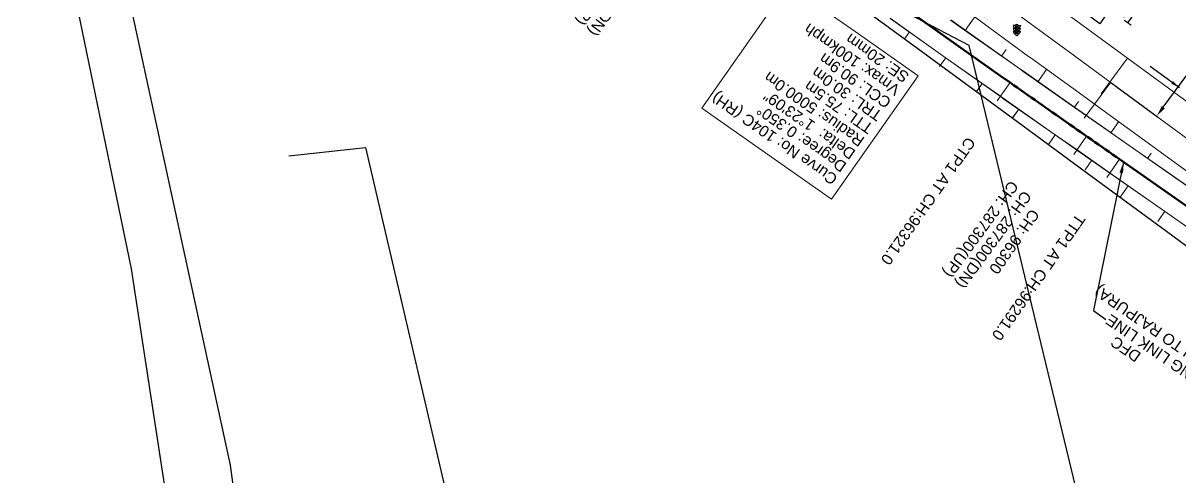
# Model space of a CAD drawing. Header units: metres. Extents: x 644418 to 1306172, y 3366650 to 6747308.
# Drawn here: x 654764.5 to 655024.1, y 3372131.3 to 3372233.1 of the extents above; entities that cross this region are included whole.
import ezdxf
from ezdxf.enums import TextEntityAlignment as Align

# ---------------------------------------------------------------- set-up
doc = ezdxf.new("R2010")
doc.units = ezdxf.units.M
doc.header["$MEASUREMENT"] = 0
doc.linetypes.add('CENTER', pattern=[2, 1.25, -0.25, 0.25, -0.25])
doc.layers.get('Defpoints').update_dxf_attribs({"lineweight": 0})
for name, color, linetype in [('C-ROAD-CNTR-N', 92, 'Continuous'), ('DFCC Boundary', 6, 'CENTER'), ('PROPOSED DFCC FORMATION LINE', 187, 'Continuous'), ('PROPOSED FORMATION LINE - Connecting line', 187, 'Continuous'), ('RIVER_TOP', 5, 'Continuous'), ('Side Details', 251, 'Continuous'), ('SIGNAL_POST', 8, 'Continuous'), ('TROLLEY_STAND', 7, 'Continuous'), ('WATER_LOGGED_AREA', 5, 'Continuous')]:
    doc.layers.add(name, color=color, linetype=linetype)
for name, color, linetype, lineweight in [('Existing Chainage', 7, 'Continuous', 0), ('Existing IR Track', 143, 'Continuous', 0), ('flow direction', 7, 'Continuous', 0), ('OHE MAST', 8, 'Continuous', 0), ('Prop TPTC Connecting line', 10, 'Continuous', 0), ('PROP-DFC Connecting line', 1, 'Continuous', 0), ('Proposed Chainages Connecting line', 10, 'Continuous', 0), ('Proposed Curve_Details Connecting line', 10, 'Continuous', 0), ('PROPOSED DFC TRACK', 1, 'Continuous', 0), ('PROPOSED DFCC TOE LINE - Connecting line', 239, 'Continuous', 0), ('PROPOSED DFCC TOE SLOPES - Connecting line', 239, 'Continuous', 0), ('PROPOSED RETAINING WALL', 154, 'Continuous', 30)]:
    doc.layers.add(name, color=color, linetype=linetype, lineweight=lineweight)
doc.styles.get("Standard").update_dxf_attribs({"font": 'arial.ttf'})
doc.styles.add('Style-Arial', font='arial.ttf')
doc.dimstyles.new('DIM', dxfattribs={"dimtxt": 2.5, "dimasz": 2.5, "dimexe": 0.18, "dimexo": 0.0625, "dimgap": 0.09, "dimtad": 0, "dimtih": 1, "dimtoh": 1, "dimdec": 3, "dimzin": 0, "dimdsep": 46, "dimtxsty": 'Standard', "dimcen": 0.09, "dimadec": 0, "dimazin": 0, "dimtfac": 1, "dimtdec": 3, "dimtofl": 0, "dimtmove": 0, "dimatfit": 3, "dimfxl": 1, "dimtolj": 1, "dimtzin": 0, "dimarcsym": 0})
doc.dimstyles.new('ISO-25', dxfattribs={"dimtxt": 2.5, "dimasz": 2.5, "dimexe": 1.25, "dimexo": 0.625, "dimtad": 1, "dimtxsty": 'Standard', "dimcen": 2.5, "dimadec": 0, "dimazin": 0, "dimtfac": 1, "dimtmove": 0, "dimatfit": 3, "dimfxl": 1, "dimarcsym": 0})

# ---------------------------------------------------------------- blocks, each defined once
blk = doc.blocks.new('SIG')
for color, points in [(1, [(-0.22, 0.42, 0.180295), (-0.01, 0.33, -0.00255), (0.01, 0.33, -0.00255), (0.02, 0.33, 0.180295), (0.23, 0.42, -0.002654), (0.25, 0.44, 0.184495), (0.33, 0.65, 1.000001), (-0.32, 0.65, 0.184495), (-0.24, 0.44, -0.002654)]), (2, [(0.23, -0.23, -0.002654), (0.25, -0.21, 0.184495), (0.33, 0.01, 1.000001), (-0.32, 0.01, 0.184495), (-0.24, -0.21, -0.002654), (-0.22, -0.23, 0.180295), (-0.01, -0.32, -0.00255), (0.01, -0.32, -0.00255), (0.02, -0.32, 0.180295)]), (3, [(0.23, -0.88, -0.002654), (0.25, -0.86, 0.184495), (0.33, -0.64, 1.000001), (-0.32, -0.64, 0.184495), (-0.24, -0.86, -0.002654), (-0.22, -0.88, 0.395599)])]:
    blk.add_hatch(color=color).paths.add_polyline_path(points)
for p, q in [((-0.31, 0.98), (-0.32, -0.9)), ((0.33, -0.9), (0.32, 0.98))]:
    blk.add_line(p, q)
for points in [[(-0.31, 0.98), (-0.81, 0.98, 0.198758), (-0.42, 0.41, 0.003814), (-0.31, 0.39, 0.003814)], [(-0.31, 0.33), (-0.81, 0.33, 0.198758), (-0.42, -0.23, 0.003727), (-0.32, -0.26, 0.003727)], [(0.32, 0.98), (0.82, 0.98, -0.198758), (0.44, 0.41, -0.003814), (0.32, 0.39, -0.003814)], [(0.32, 0.33), (0.82, 0.33, -0.198758), (0.44, -0.23, -0.003727), (0.33, -0.26, -0.003727)], [(-0.32, -0.32), (-0.81, -0.32, 0.198758), (-0.42, -0.88, 0.003639), (-0.32, -0.9)], [(0.33, -0.32), (0.82, -0.32, -0.198758), (0.44, -0.88, -0.003639), (0.33, -0.9)]]:
    blk.add_lwpolyline(points, format="xyb")
for centre, radius, start, end in [((0.01, 0.91), 0.324, 12.4049, 167.5951), ((0.01, 0.81), 0.357, 27.7578, 152.2422), ((0.01, -0.9), 0.324, 181.4572, 358.5428)]:
    blk.add_arc(centre, radius, start, end)
blk = doc.blocks.new('OHE MAST')
h = blk.add_hatch(color=256)
edge = h.paths.add_edge_path()
edge.add_arc((0, 0), 0.514, 0, 360)
at = {"const_width": 0.01, "flags": 128}
for points in [[(1.5, 3.5), (1.5, 2), (-1.5, 2), (-1.5, 3.5)], [(0, 2), (0, 0)]]:
    blk.add_lwpolyline(points, dxfattribs=at)
blk.add_circle((0, 0), 0.514)
blk = doc.blocks.new('*D1843')
at = {"layer": 'Defpoints', "color": 0, "linetype": 'Continuous', "ltscale": 0.5, "transparency": 16777216}
for p in [(655087.35, 3372327.28), (655008.55, 3372219.83), (655018.91, 3372212.23)]:
    blk.add_point(p, dxfattribs=at)
at = {"layer": 'DFCC Boundary', "color": 0, "linetype": 'Continuous', "lineweight": -2, "ltscale": 0.5, "transparency": 16777216}
for p, q in [((655087.4, 3372327.24), (655097.85, 3372319.58)), ((655096.23, 3372317.67), (655059.17, 3372267.13)), ((655020.39, 3372214.24), (655057.55, 3372264.93)), ((655008.6, 3372219.79), (655019.05, 3372212.12))]:
    blk.add_line(p, q, dxfattribs=at)
at = {"layer": 'DFCC Boundary', "color": 0, "linetype": 'Continuous', "ltscale": 0.5, "transparency": 16777216}
for points in [[(655095.89, 3372317.91), (655096.56, 3372317.42), (655097.71, 3372319.68)], [(655020.05, 3372214.49), (655020.72, 3372214), (655018.91, 3372212.23)]]:
    blk.add_solid(points, dxfattribs=at)
at = {"layer": 'DFCC Boundary', "color": 0, "linetype": 'Continuous', "ltscale": 0.5, "transparency": 16777216, "insert": (655058.36, 3372266.03), "char_height": 2.5, "attachment_point": 5, "rotation": 145}
blk.add_mtext('\\A1;133.249 m', dxfattribs=at)

msp = doc.modelspace()

# ---------------------------------------------------------------- linework, layer by layer
at = {"layer": 'C-ROAD-CNTR-N', "color": 4, "linetype": 'Continuous', "lineweight": 50, "flags": 128}
msp.add_lwpolyline([(654986.0019, 3372219.7538, -0.00454682), (654912.093, 3372272.7308)], format="xyb", dxfattribs=at)
for points in [[(655010.5774, 3372202.5479), (655009.7841, 3372203.1021), (655008.9908, 3372203.6564), (655008.1975, 3372204.2106), (655007.4042, 3372204.7649), (655006.6109, 3372205.3192), (655005.8176, 3372205.8735), (655005.0244, 3372206.4278), (655004.2312, 3372206.9822), (655003.438, 3372207.5366), (655002.6448, 3372208.0911), (655001.8517, 3372208.6456), (655001.0586, 3372209.2001), (655000.2656, 3372209.7548), (654999.4726, 3372210.3095), (654998.6796, 3372210.8642), (654997.8868, 3372211.4191), (654997.0939, 3372211.974), (654996.3011, 3372212.529), (654995.5084, 3372213.084), (654994.7158, 3372213.6392), (654993.9232, 3372214.1945), (654993.1307, 3372214.7499), (654992.3382, 3372215.3054), (654991.5459, 3372215.861), (654990.7536, 3372216.4167), (654989.9614, 3372216.9726), (654989.1693, 3372217.5285), (654988.3773, 3372218.0846), (654987.5854, 3372218.6409), (654986.7936, 3372219.1973), (654986.0019, 3372219.7538)], [(655101.2685, 3372139.1877), (655010.5774, 3372202.5479)]]:
    msp.add_lwpolyline(points, dxfattribs=at)
at = {"layer": 'Existing Chainage', "color": 0, "linetype": 'Continuous', "lineweight": 13, "flags": 128}
for points in [[(655006.4113, 3372217.2183), (655012.3264, 3372225.2813)], [(655002.635, 3372211.7611), (655008.5485, 3372219.8252)]]:
    msp.add_lwpolyline(points, dxfattribs=at)
at = {"layer": 'Existing IR Track', "flags": 128}
for points in [[(654754.1037, 3372414.8497), (654773.0735, 3372400.8919), (654783.9879, 3372392.8491), (654795.2087, 3372384.5806), (654808.6193, 3372374.7671), (654821.6928, 3372365.2025), (654834.4372, 3372355.9055), (654846.7137, 3372346.949), (654862.611, 3372335.259), (654877.7443, 3372324.1307), (654894.3501, 3372311.9253), (654909.7502, 3372300.606), (654923.4048, 3372290.5639), (654936.3891, 3372281.0149), (654944.1345, 3372275.3551), (654956.9977, 3372265.9349), (654968.2816, 3372257.6528), (654980.9211, 3372248.3148), (655003.4473, 3372231.7951), (655020.4332, 3372219.3339), (655036.6726, 3372207.4204)], [(654749.8676, 3372409.9067), (654768.5288, 3372396.1525), (654779.7739, 3372387.9298), (654790.5757, 3372380.0314), (654804.381, 3372369.8277), (654817.7838, 3372359.9206), (654830.1286, 3372350.8829), (654842.1417, 3372342.0883), (654858.2941, 3372330.2226), (654874.1829, 3372318.5503), (654890.0426, 3372306.9001), (654905.8021, 3372295.3233), (654919.0865, 3372285.5279), (654932.2805, 3372275.7991), (654940.1907, 3372269.9632), (654953.1596, 3372260.4861), (654964.1223, 3372252.4424), (654976.8437, 3372243.1067), (654999.3454, 3372226.5744), (655016.1039, 3372214.2844), (655032.6442, 3372202.1544)]]:
    msp.add_lwpolyline(points, dxfattribs=at)
at = {"layer": 'Prop TPTC Connecting line', "lineweight": 0, "flags": 128}
for points in [[(654986.0018, 3372219.7539), (654983.1259, 3372215.6637)], [(655010.5773, 3372202.5479), (655007.7137, 3372198.4492)]]:
    msp.add_lwpolyline(points, dxfattribs=at)
at = {"layer": 'PROP-DFC Connecting line', "color": 12, "linetype": 'Continuous', "lineweight": 0, "flags": 128}
msp.add_lwpolyline([(655101.2687, 3372139.1876), (655010.5773, 3372202.5479), (655007.5032, 3372204.6957), (655004.4294, 3372206.8437), (655001.3559, 3372208.9923), (654998.2831, 3372211.1417), (654995.2111, 3372213.2923), (654992.14, 3372215.4443), (654989.0702, 3372217.5981), (654986.0018, 3372219.7539, -0.00454681), (654912.0931, 3372272.7307), (654909.066, 3372274.9441), (654906.0403, 3372277.1595), (654903.016, 3372279.3766), (654899.9926, 3372281.5951), (654896.9701, 3372283.8147), (654893.9482, 3372286.0352), (654890.9267, 3372288.2562), (654887.9054, 3372290.4776), (654631.1002, 3372479.295)], format="xyb", dxfattribs=at)
at = {"layer": 'Proposed Chainages Connecting line', "lineweight": 0, "flags": 128}
msp.add_lwpolyline([(655000.3165, 3372203.6181), (655003.1812, 3372207.7161)], dxfattribs=at)
at = {"layer": 'Proposed Curve_Details Connecting line'}
msp.add_lwpolyline([(654951.1911, 3372231.2187), (654965.3294, 3372221.319), (654945.9234, 3372193.6044), (654916.7767, 3372214.0131), (654936.1827, 3372241.7277), (654951.1911, 3372231.2187)], dxfattribs=at)
at = {"layer": 'PROPOSED DFCC FORMATION LINE', "lineweight": 0, "flags": 128}
msp.add_lwpolyline([(655038.1187, 3372187.8811), (655021.7235, 3372199.3353), (655012.725, 3372205.622), (655005.3297, 3372210.7896), (655000.4331, 3372214.2142), (654988.9575, 3372222.26), (654988.1587, 3372222.8215), (654975.7831, 3372231.551), (654972.6298, 3372233.7842)], dxfattribs=at)
at = {"layer": 'PROPOSED DFCC TOE LINE - Connecting line', "lineweight": 0, "flags": 128}
msp.add_lwpolyline([(654953.0484, 3372254.9221), (654954.5116, 3372253.8653), (654958.9579, 3372249.0242), (654965.7879, 3372243.6228), (654974.8496, 3372236.916), (654977.9574, 3372234.6235), (654990.1471, 3372225.6496), (654990.9335, 3372225.0716), (655002.2967, 3372216.8775), (655007.1305, 3372213.3657), (655014.4233, 3372208.053), (655023.306, 3372201.6004), (655039.543, 3372189.9197), (655055.8007, 3372178.2688), (655071.9783, 3372166.5032), (655088.3648, 3372155.0366), (655090.0294, 3372153.8147)], dxfattribs=at)
at = {"layer": 'PROPOSED DFCC TOE SLOPES - Connecting line', "linetype": 'Continuous', "lineweight": 0, "flags": 128}
for points in [[(654975.9039, 3372231.4658), (654978.076, 3372234.5361)], [(654963.4077, 3372231.1363), (654962.3055, 3372229.5882)], [(654963.4125, 3372231.1329), (654962.3127, 3372229.5829)], [(654984.0693, 3372225.7061), (654985.0939, 3372227.1607)], [(654971.568, 3372225.3461), (654970.1621, 3372223.3646)], [(654971.5766, 3372225.3401), (654970.1761, 3372223.3546)], [(654992.244, 3372219.9557), (654994.1884, 3372222.7245)], [(654979.7482, 3372219.576), (654978.447, 3372217.7314)], [(654979.7522, 3372219.5732), (654978.4533, 3372217.7268)], [(655000.4276, 3372214.218), (655001.3597, 3372215.5495)], [(654987.9313, 3372213.8197), (654986.4896, 3372211.7702)], [(654987.936, 3372213.8164), (654986.4975, 3372211.7646)], [(655008.6207, 3372208.49), (655010.376, 3372211.0014)], [(654996.124, 3372208.0756), (654994.5865, 3372205.8827)], [(654996.1281, 3372208.0727), (654994.5935, 3372205.8776)], [(655004.3238, 3372202.3429), (655002.8116, 3372200.1799)], [(655004.3247, 3372202.3423), (655002.8131, 3372200.1788)], [(655016.8175, 3372202.7628), (655017.6404, 3372203.9406)], [(655012.522, 3372196.6148), (655010.7271, 3372194.0459)], [(655012.5221, 3372196.6147), (655010.7273, 3372194.0457)], [(655020.7197, 3372190.8876), (655019.1206, 3372188.5987)]]:
    msp.add_lwpolyline(points, dxfattribs=at)
at = {"layer": 'PROPOSED FORMATION LINE - Connecting line', "lineweight": 0, "flags": 128}
for points in [[(655033.7947, 3372181.6919), (655017.3996, 3372193.1461), (655008.401, 3372199.4329), (655001.0041, 3372204.6016), (654996.1044, 3372208.0283), (654984.6161, 3372216.083), (654983.8161, 3372216.6454), (654971.4219, 3372225.388), (654968.2638, 3372227.6246), (654959.0542, 3372234.1681)], [(655033.8233, 3372181.7329), (655017.4282, 3372193.1871), (655008.4296, 3372199.4739), (655001.0327, 3372204.6426), (654996.1331, 3372208.0692), (654984.6449, 3372216.1239), (654983.8449, 3372216.6863), (654971.4508, 3372225.4288), (654968.2927, 3372227.6654), (654959.0832, 3372234.2089)], [(655038.1473, 3372187.922), (655021.7522, 3372199.3763), (655012.7536, 3372205.663), (655005.3584, 3372210.8306), (655000.4617, 3372214.2551), (654988.9862, 3372222.3009), (654988.1874, 3372222.8624), (654975.812, 3372231.5918), (654972.6587, 3372233.825)]]:
    msp.add_lwpolyline(points, dxfattribs=at)
at = {"layer": 'PROPOSED RETAINING WALL', "flags": 128}
msp.add_lwpolyline([(654798.2863, 3372345.3086), (654803.9532, 3372341.1198), (654809.1962, 3372337.2813), (654810.3217, 3372338.8121), (654817.4636, 3372333.5835), (654829.4626, 3372324.7991), (654834.5221, 3372321.0824), (654835.6714, 3372322.6453), (654846.7495, 3372314.5072), (654862.6381, 3372302.8351), (654878.4982, 3372291.1845), (654894.2436, 3372279.6182), (654907.5138, 3372269.8333), (654920.7077, 3372260.1044), (654928.6496, 3372254.2451), (654941.6392, 3372244.753), (654952.5866, 3372236.7206), (654965.3067, 3372227.3857), (654987.7997, 3372210.8599), (655004.5721, 3372198.5597), (655021.1011, 3372186.438), (655037.9593, 3372174.0375)], dxfattribs=at)
at = {"layer": 'RIVER_TOP', "linetype": 'Continuous'}
for points in [[(654705.202, 3372414.19, 266.595), (654717.987, 3372392.152, 266.242), (654742.076, 3372363.699, 265.103), (654761.885, 3372348.497, 266.226), (654768.704, 3372336.025, 266.283), (654772.081, 3372325.463, 265.132), (654769.116, 3372272.982, 267.872), (654788.6852, 3372177.9449, 268.073), (654799.7742, 3372105.6926, 266.993)], [(654816.775, 3372089.931, 266.252), (654814.26, 3372109.674, 266.06), (654810.977, 3372133.939, 266.035), (654788.1733, 3372239.157, 266.268), (654784.5273, 3372288.4993, 266.02), (654781.0519, 3372321.2197, 264.816), (654780.52, 3372333.558, 266.155), (654779.579, 3372342.645, 265.803), (654768.623, 3372357.024, 265.677), (654741.856, 3372390.072, 266.185), (654731.591, 3372413.525, 266.349)]]:
    msp.add_polyline3d(points, dxfattribs=at)
at = {"layer": 'TROLLEY_STAND', "linetype": 'Continuous'}
msp.add_polyline3d([(655007.563, 3372235.018, 271.48), (655006.174, 3372232.93, 271.492), (655003.562, 3372234.824, 271.521), (655004.951, 3372236.912, 271.521)], close=True, dxfattribs=at)
at = {"layer": 'WATER_LOGGED_AREA', "linetype": 'Continuous'}
for points in [[(655006.488, 3372105.002, 262.849), (654976.799, 3372228.068, 264.784), (654923.116, 3372256.21, 264.93), (654886.732, 3372286.983, 267.595), (654848.224, 3372305.702, 268.087), (654794.209, 3372353.526, 266.688)], [(654824.127, 3372203.321, 266.122), (654841.326, 3372205.204, 266.372), (654868.487, 3372088.797, 266.472), (654920.031, 3372058.319, 265.422), (654954.648, 3372064.896, 265.288), (655002.316, 3372078.75, 265.591), (655006.488, 3372105.002, 262.849)]]:
    msp.add_polyline3d(points, dxfattribs=at)

# ---------------------------------------------------------------- block references
at = {"layer": 'OHE MAST', "color": 2, "rotation": 143.3908318566117}
msp.add_blockref('OHE MAST', (654980.92, 3372236.368), dxfattribs=at)
at = {"layer": 'SIGNAL_POST', "linetype": 'Continuous'}
msp.add_blockref('SIG', (654987.489, 3372231.581, 271.748), dxfattribs=at)

# ---------------------------------------------------------------- texts
at = {"layer": 'Existing Chainage', "color": 0, "lineweight": 0, "char_height": 2.5, "attachment_point": 6, "line_spacing_factor": 0.6, "style": 'Style-Arial'}
for s, insert, rotation in [('CH: 287400(UP)', (654888.9666, 3372233.2224), 233.59648), ('CH: 287300(UP)', (654971.4965, 3372176.6532), 233.74522)]:
    msp.add_mtext(s, dxfattribs=dict(at, insert=insert, rotation=rotation))
at = {"layer": 'Existing Chainage', "color": 0, "linetype": 'Continuous', "lineweight": 0, "char_height": 2.5, "attachment_point": 6, "line_spacing_factor": 0.6, "style": 'Style-Arial'}
for s, insert, rotation in [('CH: 287400(DN)', (654891.7877, 3372230.8219), 233.668013), ('CH: 287300(DN)', (654974.3136, 3372174.23), 233.735447)]:
    msp.add_mtext(s, dxfattribs=dict(at, insert=insert, rotation=rotation))
at = {"layer": 'Prop TPTC Connecting line', "lineweight": 0, "char_height": 2.5, "attachment_point": 4, "line_spacing_factor": 0.6, "style": 'Style-Arial'}
for s, insert, rotation in [('CTP1 AT CH:96321.0', (654977.3743, 3372207.0667), 234.88855), ('TTP1 AT CH:96291.0', (655001.9866, 3372189.8349), 235.060439)]:
    msp.add_mtext(s, dxfattribs=dict(at, insert=insert, rotation=rotation))
at = {"layer": 'Proposed Chainages Connecting line', "lineweight": 0, "insert": (654991.7225, 3372190.9074), "char_height": 2.5, "attachment_point": 4, "rotation": 235.04489, "line_spacing_factor": 0.6, "style": 'Style-Arial'}
msp.add_mtext('CH: 96300', dxfattribs=at)
at = {"layer": 'Proposed Curve_Details Connecting line', "insert": (654963.5825, 3372221.6304), "char_height": 2.5, "attachment_point": 7, "rotation": 145, "line_spacing_factor": 0.84, "style": 'Style-Arial'}
msp.add_mtext('Curve No: 104C (RH)\\PDegree: 0.350%%D\\PDelta:  1%%D23\'09"\\PRadius: 5000.0m\\PTTL: 75.5m\\PTRL: 30.0m\\PCCL: 90.9m\\PVmax: 100kmph\\PSE: 20mm', dxfattribs=at)
at = {"layer": 'PROPOSED DFC TRACK', "color": 10, "linetype": 'Continuous', "lineweight": -3, "ltscale": 5, "style": 'Style-Arial'}
for s, p in [('(NEW SHAMBHU TO RAJPURA)', (655006.0011, 3372174.3927)), ('CONNECTING LINK LINE', (655008.597, 3372167.9123)), ('DFC', (655009.6904, 3372163.0001))]:
    msp.add_text(s, height=2.5, rotation=145.44335, dxfattribs=at).set_placement(p, align=Align.RIGHT)
at = {"layer": 'Side Details'}
msp.add_text('Trolley Refuge', height=2.5, rotation=144.100313, dxfattribs=at).set_placement((655014.6419, 3372234.4912))

# ---------------------------------------------------------------- dimensions: what is measured, and where the dimension line sits
at = {"layer": 'DFCC Boundary', "linetype": 'Continuous', "ltscale": 0.5}
dim = msp.add_linear_dim(base=(655018.9085, 3372212.2281), p1=(655087.3459, 3372327.2788), p2=(655008.5485, 3372219.8252), angle=233.746815, dimstyle='DIM', override={"dimpost": ' m'}, dxfattribs=at)
dim.commit()
dim.dimension.update_dxf_attribs({"geometry": '*D1843', "text_midpoint": (655058.3608, 3372266.0281), "dimtype": 129, "text_rotation": 145})

# ---------------------------------------------------------------- leaders
at = {"layer": 'flow direction', "lineweight": 0}
msp.add_leader([(655023.9838, 3372218.6279), (655017.4638, 3372223.4111)], dimstyle='ISO-25', override={"dimtxt": 0.5, "dimasz": 2, "dimtad": 0}, dxfattribs=at)
at = {"layer": 'PROPOSED DFC TRACK', "color": 10, "linetype": 'Continuous', "lineweight": -3, "ltscale": 5}
msp.add_leader([(655011.4517, 3372201.937), (655004.7137, 3372168.6242), (655007.4798, 3372166.5725)], dimstyle='ISO-25', override={"dimtxt": 3, "dimasz": 2.5, "dimgap": 0.625, "dimtad": 0, "dimdec": 3, "dimzin": 2, "dimtdec": 3}, dxfattribs=at)

doc.saveas('drawing.dxf')
